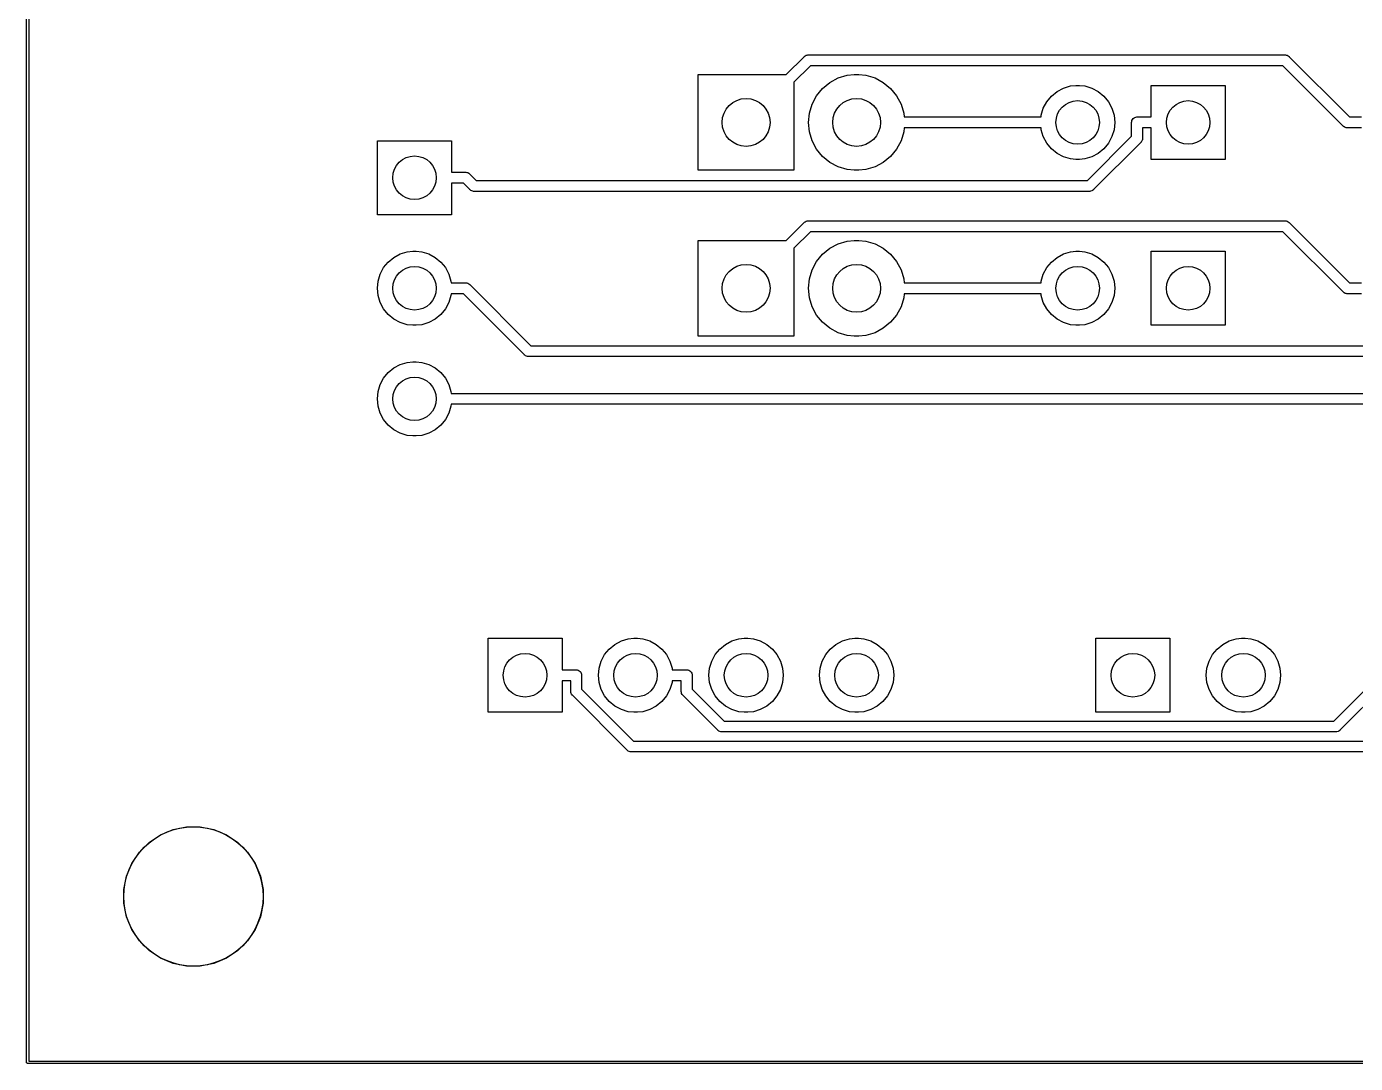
# Model space of a CAD drawing. Extents: x 47 to 146.1, y -90.2 to -39.3.
# Drawn here: x 46.96 to 77.5, y -90.2 to -66.38 of the extents above; entities that cross this region are included whole.
import ezdxf

# ---------------------------------------------------------------- set-up
doc = ezdxf.new("R2010")
doc.units = 0
doc.header["$MEASUREMENT"] = 0
doc.layers.add('BLACK', color=7, linetype='CONTINUOUS')

msp = doc.modelspace()

# ---------------------------------------------------------------- linework, layer by layer
at = {"layer": 'BLACK', "linetype": 'CONTINUOUS'}
for p, q in [((46.965, -90.1688), (46.965, -39.3712)), ((47.015, -39.395), (47.015, -90.145)), ((64.4232, -67.48), (64.8326, -67.0706)), ((64.8326, -67.0706), (64.8365, -67.0659)), ((64.8365, -67.0659), (64.8412, -67.062)), ((64.8412, -67.062), (64.8555, -67.0503)), ((64.8412, -67.062), (64.8412, -67.062)), ((64.8555, -67.0503), (64.8772, -67.0387)), ((64.8772, -67.0387), (64.9008, -67.0315)), ((64.9008, -67.0315), (64.9192, -67.0297)), ((64.9192, -67.0297), (64.9253, -67.0291)), ((64.9192, -67.0297), (64.9192, -67.0297)), ((64.9253, -67.0291), (64.9314, -67.0297)), ((64.9314, -67.0297), (75.8833, -67.0297)), ((75.8833, -67.0297), (75.8894, -67.0291)), ((75.8894, -67.0291), (75.8955, -67.0297)), ((75.8955, -67.0297), (75.8955, -67.0297)), ((75.8955, -67.0297), (75.9139, -67.0315)), ((75.9139, -67.0315), (75.9375, -67.0387)), ((75.9375, -67.0387), (75.9592, -67.0503)), ((75.9592, -67.0503), (75.9782, -67.0659)), ((75.9782, -67.0659), (75.9821, -67.0707)), ((75.9821, -67.0707), (77.3665, -68.455)), ((62.4, -69.68), (62.4, -67.48)), ((62.4, -67.48), (64.4232, -67.48)), ((64.9771, -67.2797), (64.6, -67.6568)), ((75.8376, -67.2797), (64.9771, -67.2797)), ((65.8244, -67.4959), (65.986, -67.48)), ((65.986, -67.48), (66.094, -67.48)), ((66.094, -67.48), (66.2556, -67.4959)), ((77.222, -68.6641), (75.8376, -67.2797)), ((64.6, -67.6568), (64.6, -69.68)), ((65.2584, -67.7984), (65.4259, -67.661)), ((65.4259, -67.661), (65.617, -67.5588)), ((65.617, -67.5588), (65.8244, -67.4959)), ((66.2556, -67.4959), (66.463, -67.5588)), ((66.463, -67.5588), (66.6541, -67.661)), ((66.6541, -67.661), (66.8216, -67.7984)), ((70.6455, -67.8698), (70.7931, -67.7909)), ((70.7931, -67.7909), (70.9534, -67.7423)), ((70.9534, -67.7423), (71.0783, -67.73)), ((71.0783, -67.73), (71.1617, -67.73)), ((71.1617, -67.73), (71.2866, -67.7423)), ((71.2866, -67.7423), (71.4469, -67.7909)), ((71.4469, -67.7909), (71.5945, -67.8698)), ((72.81, -68.455), (72.81, -67.73)), ((72.81, -67.73), (74.51, -67.73)), ((74.51, -67.73), (74.51, -69.43)), ((65.0188, -68.157), (65.121, -67.9659)), ((65.121, -67.9659), (65.2584, -67.7984)), ((66.8216, -67.7984), (66.959, -67.9659)), ((66.959, -67.9659), (67.0612, -68.157)), ((70.4098, -68.1055), (70.5161, -67.9761)), ((70.5161, -67.9761), (70.6455, -67.8698)), ((71.5945, -67.8698), (71.7239, -67.9761)), ((71.7239, -67.9761), (71.8302, -68.1055)), ((64.9347, -68.58), (64.9559, -68.3644)), ((64.9559, -68.3644), (65.0188, -68.157)), ((67.0612, -68.157), (67.1241, -68.3644)), ((67.1241, -68.3644), (67.133, -68.455)), ((70.2823, -68.4134), (70.3309, -68.2531)), ((70.3309, -68.2531), (70.4098, -68.1055)), ((71.8302, -68.1055), (71.9091, -68.2531)), ((71.9091, -68.2531), (71.9577, -68.4134)), ((64.9559, -68.7956), (64.9347, -68.58)), ((67.133, -68.705), (67.1241, -68.7956)), ((67.133, -68.455), (70.2782, -68.455)), ((70.2782, -68.705), (67.133, -68.705)), ((70.2782, -68.455), (70.2823, -68.4134)), ((70.2823, -68.7466), (70.2782, -68.705)), ((71.9577, -68.4134), (71.9741, -68.58)), ((71.9741, -68.58), (71.9577, -68.7466)), ((72.3591, -68.58), (72.3615, -68.5555)), ((72.3597, -68.5861), (72.3591, -68.58)), ((72.3597, -68.8955), (72.3597, -68.5861)), ((72.3615, -68.5555), (72.3687, -68.5319)), ((72.3687, -68.5319), (72.3803, -68.5102)), ((72.3803, -68.5102), (72.3959, -68.4912)), ((72.3959, -68.4912), (72.4149, -68.4756)), ((72.4149, -68.4756), (72.4366, -68.464)), ((72.4366, -68.464), (72.4602, -68.4568)), ((72.4602, -68.4568), (72.4786, -68.455)), ((72.4786, -68.455), (72.4847, -68.4544)), ((72.4847, -68.4544), (72.4908, -68.455)), ((72.4908, -68.455), (72.81, -68.455)), ((72.81, -68.705), (72.6097, -68.705)), ((72.6097, -68.705), (72.6097, -68.9412)), ((72.81, -69.43), (72.81, -68.705)), ((77.2259, -68.6688), (77.222, -68.6641)), ((77.2306, -68.6727), (77.2259, -68.6688)), ((77.2449, -68.6844), (77.2306, -68.6727)), ((77.2306, -68.6727), (77.2306, -68.6727)), ((77.2666, -68.696), (77.2449, -68.6844)), ((77.2902, -68.7032), (77.2666, -68.696)), ((77.3086, -68.705), (77.2902, -68.7032)), ((77.3147, -68.7056), (77.3086, -68.705)), ((77.3086, -68.705), (77.3086, -68.705)), ((77.3208, -68.705), (77.3147, -68.7056)), ((77.64, -68.705), (77.3208, -68.705)), ((77.3665, -68.455), (77.64, -68.455)), ((55.03, -70.7), (55.03, -69)), ((55.03, -69), (56.73, -69)), ((56.73, -69), (56.73, -69.725)), ((65.0188, -69.003), (64.9559, -68.7956)), ((65.121, -69.1941), (65.0188, -69.003)), ((67.0612, -69.003), (66.959, -69.1941)), ((67.1241, -68.7956), (67.0612, -69.003)), ((70.3309, -68.9069), (70.2823, -68.7466)), ((70.4098, -69.0545), (70.3309, -68.9069)), ((71.3423, -69.9129), (72.3597, -68.8955)), ((71.9091, -68.9069), (71.8302, -69.0545)), ((71.9577, -68.7466), (71.9091, -68.9069)), ((72.5983, -69), (72.5891, -69.0171)), ((72.6007, -68.9954), (72.5983, -69)), ((72.6079, -68.9718), (72.6007, -68.9954)), ((72.6097, -68.9534), (72.6079, -68.9718)), ((72.6097, -68.9412), (72.6103, -68.9473)), ((72.6103, -68.9473), (72.6097, -68.9534)), ((72.6097, -68.9534), (72.6097, -68.9534)), ((65.2584, -69.3616), (65.121, -69.1941)), ((66.959, -69.1941), (66.8216, -69.3616)), ((70.5161, -69.1839), (70.4098, -69.0545)), ((70.6455, -69.2902), (70.5161, -69.1839)), ((70.7931, -69.3691), (70.6455, -69.2902)), ((71.5945, -69.2902), (71.4469, -69.3691)), ((72.5688, -69.04), (71.4868, -70.1219)), ((71.7239, -69.1839), (71.5945, -69.2902)), ((71.8302, -69.0545), (71.7239, -69.1839)), ((72.5735, -69.0361), (72.5688, -69.04)), ((72.5774, -69.0314), (72.5735, -69.0361)), ((72.5891, -69.0171), (72.5774, -69.0314)), ((72.5774, -69.0314), (72.5774, -69.0314)), ((65.4259, -69.499), (65.2584, -69.3616)), ((65.617, -69.6012), (65.4259, -69.499)), ((65.8244, -69.6641), (65.617, -69.6012)), ((66.463, -69.6012), (66.2556, -69.6641)), ((66.6541, -69.499), (66.463, -69.6012)), ((66.8216, -69.3616), (66.6541, -69.499)), ((70.9534, -69.4177), (70.7931, -69.3691)), ((71.0783, -69.43), (70.9534, -69.4177)), ((71.1617, -69.43), (71.0783, -69.43)), ((71.2866, -69.4177), (71.1617, -69.43)), ((71.4469, -69.3691), (71.2866, -69.4177)), ((74.51, -69.43), (72.81, -69.43)), ((56.73, -69.725), (57.0492, -69.725)), ((57.0492, -69.725), (57.0553, -69.7244)), ((57.0553, -69.7244), (57.0614, -69.725)), ((57.0614, -69.725), (57.0614, -69.725)), ((57.0614, -69.725), (57.0798, -69.7268)), ((57.0798, -69.7268), (57.1034, -69.734)), ((57.1034, -69.734), (57.1251, -69.7456)), ((57.1251, -69.7456), (57.1441, -69.7612)), ((57.1441, -69.7612), (57.148, -69.766)), ((57.148, -69.766), (57.295, -69.9129)), ((57.295, -69.9129), (71.3423, -69.9129)), ((64.6, -69.68), (62.4, -69.68)), ((65.986, -69.68), (65.8244, -69.6641)), ((66.094, -69.68), (65.986, -69.68)), ((66.2556, -69.6641), (66.094, -69.68)), ((57.0035, -69.975), (56.73, -69.975)), ((56.73, -69.975), (56.73, -70.7)), ((57.1505, -70.122), (57.0035, -69.975)), ((57.1544, -70.1267), (57.1505, -70.122)), ((57.1591, -70.1306), (57.1544, -70.1267)), ((57.1734, -70.1423), (57.1591, -70.1306)), ((57.1951, -70.1539), (57.1734, -70.1423)), ((57.2187, -70.1611), (57.1951, -70.1539)), ((57.2371, -70.1629), (57.2187, -70.1611)), ((57.2432, -70.1635), (57.2371, -70.1629)), ((57.2371, -70.1629), (57.2371, -70.1629)), ((57.2493, -70.1629), (57.2432, -70.1635)), ((71.388, -70.1629), (57.2493, -70.1629)), ((71.3941, -70.1635), (71.388, -70.1629)), ((71.4002, -70.1629), (71.3941, -70.1635)), ((71.4186, -70.1611), (71.4002, -70.1629)), ((71.4002, -70.1629), (71.4002, -70.1629)), ((71.4422, -70.1539), (71.4186, -70.1611)), ((71.4639, -70.1423), (71.4422, -70.1539)), ((71.4829, -70.1267), (71.4639, -70.1423)), ((71.4868, -70.1219), (71.4829, -70.1267)), ((56.73, -70.7), (55.03, -70.7)), ((64.8555, -70.8603), (64.8772, -70.8487)), ((64.8772, -70.8487), (64.9008, -70.8415)), ((64.9008, -70.8415), (64.9192, -70.8397)), ((64.9192, -70.8397), (64.9253, -70.8391)), ((64.9192, -70.8397), (64.9192, -70.8397)), ((64.9253, -70.8391), (64.9314, -70.8397)), ((64.9314, -70.8397), (75.8833, -70.8397)), ((75.8833, -70.8397), (75.8894, -70.8391)), ((75.8894, -70.8391), (75.8955, -70.8397)), ((75.8955, -70.8397), (75.8955, -70.8397)), ((75.8955, -70.8397), (75.9139, -70.8415)), ((75.9139, -70.8415), (75.9375, -70.8487)), ((75.9375, -70.8487), (75.9592, -70.8603)), ((64.4232, -71.29), (64.8326, -70.8806)), ((64.9771, -71.0897), (64.6, -71.4668)), ((64.8326, -70.8806), (64.8365, -70.8759)), ((64.8365, -70.8759), (64.8412, -70.872)), ((64.8412, -70.872), (64.8555, -70.8603)), ((64.8412, -70.872), (64.8412, -70.872)), ((75.8376, -71.0897), (64.9771, -71.0897)), ((77.222, -72.4741), (75.8376, -71.0897)), ((75.9592, -70.8603), (75.9782, -70.8759)), ((75.9782, -70.8759), (75.9821, -70.8807)), ((75.9821, -70.8807), (77.3665, -72.265)), ((62.4, -73.49), (62.4, -71.29)), ((62.4, -71.29), (64.4232, -71.29)), ((65.4259, -71.471), (65.617, -71.3688)), ((65.617, -71.3688), (65.8244, -71.3059)), ((65.8244, -71.3059), (65.986, -71.29)), ((65.986, -71.29), (66.094, -71.29)), ((66.094, -71.29), (66.2556, -71.3059)), ((66.2556, -71.3059), (66.463, -71.3688)), ((66.463, -71.3688), (66.6541, -71.471)), ((55.2761, -71.7861), (55.4055, -71.6798)), ((55.4055, -71.6798), (55.5531, -71.6009)), ((55.5531, -71.6009), (55.7134, -71.5523)), ((55.7134, -71.5523), (55.8383, -71.54)), ((55.8383, -71.54), (55.9217, -71.54)), ((55.9217, -71.54), (56.0466, -71.5523)), ((56.0466, -71.5523), (56.2069, -71.6009)), ((56.2069, -71.6009), (56.3545, -71.6798)), ((56.3545, -71.6798), (56.4839, -71.7861)), ((64.6, -71.4668), (64.6, -73.49)), ((65.121, -71.7759), (65.2584, -71.6084)), ((65.2584, -71.6084), (65.4259, -71.471)), ((66.6541, -71.471), (66.8216, -71.6084)), ((66.8216, -71.6084), (66.959, -71.7759)), ((70.5161, -71.7861), (70.6455, -71.6798)), ((70.6455, -71.6798), (70.7931, -71.6009)), ((70.7931, -71.6009), (70.9534, -71.5523)), ((70.9534, -71.5523), (71.0783, -71.54)), ((71.0783, -71.54), (71.1617, -71.54)), ((71.1617, -71.54), (71.2866, -71.5523)), ((71.2866, -71.5523), (71.4469, -71.6009)), ((71.4469, -71.6009), (71.5945, -71.6798)), ((71.5945, -71.6798), (71.7239, -71.7861)), ((72.81, -73.24), (72.81, -71.54)), ((72.81, -71.54), (74.51, -71.54)), ((74.51, -71.54), (74.51, -73.24)), ((55.0423, -72.2234), (55.0909, -72.0631)), ((55.0909, -72.0631), (55.1698, -71.9155)), ((55.1698, -71.9155), (55.2761, -71.7861)), ((56.4839, -71.7861), (56.5902, -71.9155)), ((56.5902, -71.9155), (56.6691, -72.0631)), ((56.6691, -72.0631), (56.7177, -72.2234)), ((64.9559, -72.1744), (65.0188, -71.967)), ((65.0188, -71.967), (65.121, -71.7759)), ((66.959, -71.7759), (67.0612, -71.967)), ((67.0612, -71.967), (67.1241, -72.1744)), ((70.2823, -72.2234), (70.3309, -72.0631)), ((70.3309, -72.0631), (70.4098, -71.9155)), ((70.4098, -71.9155), (70.5161, -71.7861)), ((71.7239, -71.7861), (71.8302, -71.9155)), ((71.8302, -71.9155), (71.9091, -72.0631)), ((71.9091, -72.0631), (71.9577, -72.2234)), ((55.0259, -72.39), (55.0423, -72.2234)), ((56.7177, -72.2234), (56.7218, -72.265)), ((56.7218, -72.265), (57.0492, -72.265)), ((57.0492, -72.265), (57.0553, -72.2644)), ((57.0553, -72.2644), (57.0614, -72.265)), ((57.0614, -72.265), (57.0614, -72.265)), ((57.0614, -72.265), (57.0798, -72.2668)), ((57.0798, -72.2668), (57.1034, -72.274)), ((57.1034, -72.274), (57.1251, -72.2856)), ((57.1251, -72.2856), (57.1441, -72.3012)), ((57.1441, -72.3012), (57.148, -72.306)), ((57.148, -72.306), (58.5508, -73.7087)), ((64.9347, -72.39), (64.9559, -72.1744)), ((67.1241, -72.1744), (67.133, -72.265)), ((67.133, -72.265), (70.2782, -72.265)), ((70.2782, -72.265), (70.2823, -72.2234)), ((71.9577, -72.2234), (71.9741, -72.39)), ((77.3665, -72.265), (77.64, -72.265)), ((55.0423, -72.5566), (55.0259, -72.39)), ((55.0909, -72.7169), (55.0423, -72.5566)), ((56.7177, -72.5566), (56.6691, -72.7169)), ((56.7218, -72.515), (56.7177, -72.5566)), ((57.0035, -72.515), (56.7218, -72.515)), ((58.4063, -73.9178), (57.0035, -72.515)), ((64.9559, -72.6056), (64.9347, -72.39)), ((65.0188, -72.813), (64.9559, -72.6056)), ((67.1241, -72.6056), (67.0612, -72.813)), ((67.133, -72.515), (67.1241, -72.6056)), ((70.2782, -72.515), (67.133, -72.515)), ((70.2823, -72.5566), (70.2782, -72.515)), ((70.3309, -72.7169), (70.2823, -72.5566)), ((71.9577, -72.5566), (71.9091, -72.7169)), ((71.9741, -72.39), (71.9577, -72.5566)), ((77.2259, -72.4788), (77.222, -72.4741)), ((77.2306, -72.4827), (77.2259, -72.4788)), ((77.2449, -72.4944), (77.2306, -72.4827)), ((77.2306, -72.4827), (77.2306, -72.4827)), ((77.2666, -72.506), (77.2449, -72.4944)), ((77.2902, -72.5132), (77.2666, -72.506)), ((77.3086, -72.515), (77.2902, -72.5132)), ((77.3147, -72.5156), (77.3086, -72.515)), ((77.3086, -72.515), (77.3086, -72.515)), ((77.3208, -72.515), (77.3147, -72.5156)), ((77.64, -72.515), (77.3208, -72.515)), ((55.1698, -72.8645), (55.0909, -72.7169)), ((55.2761, -72.9939), (55.1698, -72.8645)), ((56.5902, -72.8645), (56.4839, -72.9939)), ((56.6691, -72.7169), (56.5902, -72.8645)), ((65.121, -73.0041), (65.0188, -72.813)), ((67.0612, -72.813), (66.959, -73.0041)), ((70.4098, -72.8645), (70.3309, -72.7169)), ((70.5161, -72.9939), (70.4098, -72.8645)), ((71.8302, -72.8645), (71.7239, -72.9939)), ((71.9091, -72.7169), (71.8302, -72.8645)), ((55.4055, -73.1002), (55.2761, -72.9939)), ((55.5531, -73.1791), (55.4055, -73.1002)), ((55.7134, -73.2277), (55.5531, -73.1791)), ((55.8383, -73.24), (55.7134, -73.2277)), ((55.9217, -73.24), (55.8383, -73.24)), ((56.0466, -73.2277), (55.9217, -73.24)), ((56.2069, -73.1791), (56.0466, -73.2277)), ((56.3545, -73.1002), (56.2069, -73.1791)), ((56.4839, -72.9939), (56.3545, -73.1002)), ((65.2584, -73.1716), (65.121, -73.0041)), ((65.4259, -73.309), (65.2584, -73.1716)), ((66.8216, -73.1716), (66.6541, -73.309)), ((66.959, -73.0041), (66.8216, -73.1716)), ((70.6455, -73.1002), (70.5161, -72.9939)), ((70.7931, -73.1791), (70.6455, -73.1002)), ((70.9534, -73.2277), (70.7931, -73.1791)), ((71.0783, -73.24), (70.9534, -73.2277)), ((71.1617, -73.24), (71.0783, -73.24)), ((71.2866, -73.2277), (71.1617, -73.24)), ((71.4469, -73.1791), (71.2866, -73.2277)), ((71.5945, -73.1002), (71.4469, -73.1791)), ((71.7239, -72.9939), (71.5945, -73.1002)), ((74.51, -73.24), (72.81, -73.24)), ((64.6, -73.49), (62.4, -73.49)), ((65.617, -73.4112), (65.4259, -73.309)), ((65.8244, -73.4741), (65.617, -73.4112)), ((65.986, -73.49), (65.8244, -73.4741)), ((66.094, -73.49), (65.986, -73.49)), ((66.2556, -73.4741), (66.094, -73.49)), ((66.463, -73.4112), (66.2556, -73.4741)), ((66.6541, -73.309), (66.463, -73.4112)), ((58.5508, -73.7087), (88.775, -73.7087)), ((55.4055, -74.2198), (55.5531, -74.1409)), ((55.5531, -74.1409), (55.7134, -74.0923)), ((55.7134, -74.0923), (55.8383, -74.08)), ((55.8383, -74.08), (55.9217, -74.08)), ((55.9217, -74.08), (56.0466, -74.0923)), ((56.0466, -74.0923), (56.2069, -74.1409)), ((56.2069, -74.1409), (56.3545, -74.2198)), ((58.4102, -73.9225), (58.4063, -73.9178)), ((58.4149, -73.9264), (58.4102, -73.9225)), ((58.4292, -73.9381), (58.4149, -73.9264)), ((58.4149, -73.9264), (58.4149, -73.9264)), ((58.4509, -73.9497), (58.4292, -73.9381)), ((58.4745, -73.9569), (58.4509, -73.9497)), ((58.4929, -73.9587), (58.4745, -73.9569)), ((58.499, -73.9593), (58.4929, -73.9587)), ((58.4929, -73.9587), (58.4929, -73.9587)), ((58.5051, -73.9587), (58.499, -73.9593)), ((88.8939, -73.9587), (58.5051, -73.9587)), ((55.0909, -74.6031), (55.1698, -74.4555)), ((55.1698, -74.4555), (55.2761, -74.3261)), ((55.2761, -74.3261), (55.4055, -74.2198)), ((56.3545, -74.2198), (56.4839, -74.3261)), ((56.4839, -74.3261), (56.5902, -74.4555)), ((56.5902, -74.4555), (56.6691, -74.6031)), ((55.0259, -74.93), (55.0423, -74.7634)), ((55.0423, -74.7634), (55.0909, -74.6031)), ((56.6691, -74.6031), (56.7177, -74.7634)), ((56.7177, -74.7634), (56.7218, -74.805)), ((56.7218, -74.805), (101.548, -74.805)), ((55.0423, -75.0966), (55.0259, -74.93)), ((55.0909, -75.2569), (55.0423, -75.0966)), ((56.7177, -75.0966), (56.6691, -75.2569)), ((56.7218, -75.055), (56.7177, -75.0966)), ((101.594, -75.055), (56.7218, -75.055)), ((55.1698, -75.4045), (55.0909, -75.2569)), ((55.2761, -75.5339), (55.1698, -75.4045)), ((56.5902, -75.4045), (56.4839, -75.5339)), ((56.6691, -75.2569), (56.5902, -75.4045)), ((55.4055, -75.6402), (55.2761, -75.5339)), ((55.5531, -75.7191), (55.4055, -75.6402)), ((55.7134, -75.7677), (55.5531, -75.7191)), ((56.2069, -75.7191), (56.0466, -75.7677)), ((56.3545, -75.6402), (56.2069, -75.7191)), ((56.4839, -75.5339), (56.3545, -75.6402)), ((55.8383, -75.78), (55.7134, -75.7677)), ((55.9217, -75.78), (55.8383, -75.78)), ((56.0466, -75.7677), (55.9217, -75.78)), ((77.0033, -82.3303), (79.3631, -79.9705)), ((79.5076, -80.1796), (77.1478, -82.5393)), ((57.57, -82.13), (57.57, -80.43)), ((57.57, -80.43), (59.27, -80.43)), ((59.27, -80.43), (59.27, -81.155)), ((60.3561, -80.6761), (60.4855, -80.5698)), ((60.4855, -80.5698), (60.6331, -80.4909)), ((60.6331, -80.4909), (60.7934, -80.4423)), ((60.7934, -80.4423), (60.9183, -80.43)), ((60.9183, -80.43), (61.0017, -80.43)), ((61.0017, -80.43), (61.1266, -80.4423)), ((61.1266, -80.4423), (61.2869, -80.4909)), ((61.2869, -80.4909), (61.4345, -80.5698)), ((61.4345, -80.5698), (61.5639, -80.6761)), ((62.8961, -80.6761), (63.0255, -80.5698)), ((63.0255, -80.5698), (63.1731, -80.4909)), ((63.1731, -80.4909), (63.3334, -80.4423)), ((63.3334, -80.4423), (63.4583, -80.43)), ((63.4583, -80.43), (63.5417, -80.43)), ((63.5417, -80.43), (63.6666, -80.4423)), ((63.6666, -80.4423), (63.8269, -80.4909)), ((63.8269, -80.4909), (63.9745, -80.5698)), ((63.9745, -80.5698), (64.1039, -80.6761)), ((65.4361, -80.6761), (65.5655, -80.5698)), ((65.5655, -80.5698), (65.7131, -80.4909)), ((65.7131, -80.4909), (65.8734, -80.4423)), ((65.8734, -80.4423), (65.9983, -80.43)), ((65.9983, -80.43), (66.0817, -80.43)), ((66.0817, -80.43), (66.2066, -80.4423)), ((66.2066, -80.4423), (66.3669, -80.4909)), ((66.3669, -80.4909), (66.5145, -80.5698)), ((66.5145, -80.5698), (66.6439, -80.6761)), ((71.54, -82.13), (71.54, -80.43)), ((71.54, -80.43), (73.24, -80.43)), ((73.24, -80.43), (73.24, -82.13)), ((74.3261, -80.6761), (74.4555, -80.5698)), ((74.4555, -80.5698), (74.6031, -80.4909)), ((74.6031, -80.4909), (74.7634, -80.4423)), ((74.7634, -80.4423), (74.8883, -80.43)), ((74.8883, -80.43), (74.9717, -80.43)), ((74.9717, -80.43), (75.0966, -80.4423)), ((75.0966, -80.4423), (75.2569, -80.4909)), ((75.2569, -80.4909), (75.4045, -80.5698)), ((75.4045, -80.5698), (75.5339, -80.6761)), ((60.1709, -80.9531), (60.2498, -80.8055)), ((60.2498, -80.8055), (60.3561, -80.6761)), ((61.5639, -80.6761), (61.6702, -80.8055)), ((61.6702, -80.8055), (61.7491, -80.9531)), ((62.7109, -80.9531), (62.7898, -80.8055)), ((62.7898, -80.8055), (62.8961, -80.6761)), ((64.1039, -80.6761), (64.2102, -80.8055)), ((64.2102, -80.8055), (64.2891, -80.9531)), ((65.2509, -80.9531), (65.3298, -80.8055)), ((65.3298, -80.8055), (65.4361, -80.6761)), ((66.6439, -80.6761), (66.7502, -80.8055)), ((66.7502, -80.8055), (66.8291, -80.9531)), ((74.1409, -80.9531), (74.2198, -80.8055)), ((74.2198, -80.8055), (74.3261, -80.6761)), ((75.5339, -80.6761), (75.6402, -80.8055)), ((75.6402, -80.8055), (75.7191, -80.9531)), ((59.27, -81.155), (59.5892, -81.155)), ((59.5892, -81.155), (59.5953, -81.1544)), ((59.5953, -81.1544), (59.6014, -81.155)), ((59.6014, -81.155), (59.6198, -81.1568)), ((59.6198, -81.1568), (59.6434, -81.164)), ((59.6434, -81.164), (59.6651, -81.1756)), ((59.6651, -81.1756), (59.6841, -81.1912)), ((59.6841, -81.1912), (59.6997, -81.2102)), ((59.6997, -81.2102), (59.7113, -81.2319)), ((59.7113, -81.2319), (59.7185, -81.2555)), ((60.1059, -81.28), (60.1223, -81.1134)), ((60.1223, -81.1134), (60.1709, -80.9531)), ((61.7491, -80.9531), (61.7977, -81.1134)), ((61.7977, -81.1134), (61.8018, -81.155)), ((61.8018, -81.155), (62.1292, -81.155)), ((62.1292, -81.155), (62.1353, -81.1544)), ((62.1353, -81.1544), (62.1414, -81.155)), ((62.1414, -81.155), (62.1598, -81.1568)), ((62.1598, -81.1568), (62.1834, -81.164)), ((62.1834, -81.164), (62.2051, -81.1756)), ((62.2051, -81.1756), (62.2241, -81.1912)), ((62.2241, -81.1912), (62.2397, -81.2102)), ((62.2397, -81.2102), (62.2513, -81.2319)), ((62.2513, -81.2319), (62.2585, -81.2555)), ((62.6459, -81.28), (62.6623, -81.1134)), ((62.6623, -81.1134), (62.7109, -80.9531)), ((64.2891, -80.9531), (64.3377, -81.1134)), ((64.3377, -81.1134), (64.3541, -81.28)), ((65.1859, -81.28), (65.2023, -81.1134)), ((65.2023, -81.1134), (65.2509, -80.9531)), ((66.8291, -80.9531), (66.8777, -81.1134)), ((66.8777, -81.1134), (66.8941, -81.28)), ((74.0759, -81.28), (74.0923, -81.1134)), ((74.0923, -81.1134), (74.1409, -80.9531)), ((75.7191, -80.9531), (75.7677, -81.1134)), ((75.7677, -81.1134), (75.7841, -81.28)), ((59.4703, -81.405), (59.27, -81.405)), ((59.27, -81.405), (59.27, -82.13)), ((59.4703, -81.6412), (59.4703, -81.405)), ((59.7185, -81.2555), (59.7209, -81.28)), ((59.7209, -81.28), (59.7203, -81.2861)), ((59.7203, -81.2861), (59.7203, -81.5955)), ((60.1223, -81.4466), (60.1059, -81.28)), ((60.1709, -81.6069), (60.1223, -81.4466)), ((61.7977, -81.4466), (61.7491, -81.6069)), ((61.8018, -81.405), (61.7977, -81.4466)), ((62.0103, -81.405), (61.8018, -81.405)), ((62.0103, -81.6413), (62.0103, -81.405)), ((62.2585, -81.2555), (62.2609, -81.28)), ((62.2609, -81.28), (62.2603, -81.2861)), ((62.2603, -81.2861), (62.2603, -81.5956)), ((62.6623, -81.4466), (62.6459, -81.28)), ((62.7109, -81.6069), (62.6623, -81.4466)), ((64.3377, -81.4466), (64.2891, -81.6069)), ((64.3541, -81.28), (64.3377, -81.4466)), ((65.2023, -81.4466), (65.1859, -81.28)), ((65.2509, -81.6069), (65.2023, -81.4466)), ((66.8777, -81.4466), (66.8291, -81.6069)), ((66.8941, -81.28), (66.8777, -81.4466)), ((74.0923, -81.4466), (74.0759, -81.28)), ((74.1409, -81.6069), (74.0923, -81.4466)), ((75.7677, -81.4466), (75.7191, -81.6069)), ((75.7841, -81.28), (75.7677, -81.4466)), ((59.4697, -81.6473), (59.4703, -81.6412)), ((59.4703, -81.6534), (59.4697, -81.6473)), ((59.4721, -81.6718), (59.4703, -81.6534)), ((59.4703, -81.6534), (59.4703, -81.6534)), ((59.4793, -81.6954), (59.4721, -81.6718)), ((59.4909, -81.7171), (59.4793, -81.6954)), ((59.5065, -81.7361), (59.4909, -81.7171)), ((59.5113, -81.74), (59.5065, -81.7361)), ((60.7708, -82.9996), (59.5113, -81.74)), ((59.7203, -81.5955), (60.9153, -82.7905)), ((60.2498, -81.7545), (60.1709, -81.6069)), ((60.3561, -81.8839), (60.2498, -81.7545)), ((61.6702, -81.7545), (61.5639, -81.8839)), ((61.7491, -81.6069), (61.6702, -81.7545)), ((62.0097, -81.6474), (62.0103, -81.6413)), ((62.0103, -81.6535), (62.0097, -81.6474)), ((62.0121, -81.6719), (62.0103, -81.6535)), ((62.0103, -81.6535), (62.0103, -81.6535)), ((62.0193, -81.6955), (62.0121, -81.6719)), ((62.0309, -81.7172), (62.0193, -81.6955)), ((62.0465, -81.7362), (62.0309, -81.7172)), ((62.0513, -81.7401), (62.0465, -81.7362)), ((62.8505, -82.5394), (62.0513, -81.7401)), ((62.2603, -81.5956), (62.995, -82.3303)), ((62.7898, -81.7545), (62.7109, -81.6069)), ((62.8961, -81.8839), (62.7898, -81.7545)), ((64.2102, -81.7545), (64.1039, -81.8839)), ((64.2891, -81.6069), (64.2102, -81.7545)), ((65.3298, -81.7545), (65.2509, -81.6069)), ((65.4361, -81.8839), (65.3298, -81.7545)), ((66.7502, -81.7545), (66.6439, -81.8839)), ((66.8291, -81.6069), (66.7502, -81.7545)), ((74.2198, -81.7545), (74.1409, -81.6069)), ((74.3261, -81.8839), (74.2198, -81.7545)), ((75.6402, -81.7545), (75.5339, -81.8839)), ((75.7191, -81.6069), (75.6402, -81.7545)), ((59.27, -82.13), (57.57, -82.13)), ((60.4855, -81.9902), (60.3561, -81.8839)), ((60.6331, -82.0691), (60.4855, -81.9902)), ((60.7934, -82.1177), (60.6331, -82.0691)), ((60.9183, -82.13), (60.7934, -82.1177)), ((61.0017, -82.13), (60.9183, -82.13)), ((61.1266, -82.1177), (61.0017, -82.13)), ((61.2869, -82.0691), (61.1266, -82.1177)), ((61.4345, -81.9902), (61.2869, -82.0691)), ((61.5639, -81.8839), (61.4345, -81.9902)), ((63.0255, -81.9902), (62.8961, -81.8839)), ((63.1731, -82.0691), (63.0255, -81.9902)), ((63.3334, -82.1177), (63.1731, -82.0691)), ((63.4583, -82.13), (63.3334, -82.1177)), ((63.5417, -82.13), (63.4583, -82.13)), ((63.6666, -82.1177), (63.5417, -82.13)), ((63.8269, -82.0691), (63.6666, -82.1177)), ((63.9745, -81.9902), (63.8269, -82.0691)), ((64.1039, -81.8839), (63.9745, -81.9902)), ((65.5655, -81.9902), (65.4361, -81.8839)), ((65.7131, -82.0691), (65.5655, -81.9902)), ((65.8734, -82.1177), (65.7131, -82.0691)), ((65.9983, -82.13), (65.8734, -82.1177)), ((66.0817, -82.13), (65.9983, -82.13)), ((66.2066, -82.1177), (66.0817, -82.13)), ((66.3669, -82.0691), (66.2066, -82.1177)), ((66.5145, -81.9902), (66.3669, -82.0691)), ((66.6439, -81.8839), (66.5145, -81.9902)), ((73.24, -82.13), (71.54, -82.13)), ((74.4555, -81.9902), (74.3261, -81.8839)), ((74.6031, -82.0691), (74.4555, -81.9902)), ((74.7634, -82.1177), (74.6031, -82.0691)), ((74.8883, -82.13), (74.7634, -82.1177)), ((74.9717, -82.13), (74.8883, -82.13)), ((75.0966, -82.1177), (74.9717, -82.13)), ((75.2569, -82.0691), (75.0966, -82.1177)), ((75.4045, -81.9902), (75.2569, -82.0691)), ((75.5339, -81.8839), (75.4045, -81.9902)), ((62.995, -82.3303), (77.0033, -82.3303)), ((62.8544, -82.5441), (62.8505, -82.5394)), ((62.8591, -82.548), (62.8544, -82.5441)), ((62.8734, -82.5597), (62.8591, -82.548)), ((62.8591, -82.548), (62.8591, -82.548)), ((62.8951, -82.5713), (62.8734, -82.5597)), ((62.9187, -82.5785), (62.8951, -82.5713)), ((62.9371, -82.5803), (62.9187, -82.5785)), ((62.9432, -82.5809), (62.9371, -82.5803)), ((62.9371, -82.5803), (62.9371, -82.5803)), ((62.9493, -82.5803), (62.9432, -82.5809)), ((77.049, -82.5803), (62.9493, -82.5803)), ((77.0551, -82.5809), (77.049, -82.5803)), ((77.0612, -82.5803), (77.0551, -82.5809)), ((77.0796, -82.5785), (77.0612, -82.5803)), ((77.0612, -82.5803), (77.0612, -82.5803)), ((77.1032, -82.5713), (77.0796, -82.5785)), ((77.1249, -82.5597), (77.1032, -82.5713)), ((77.1439, -82.5441), (77.1249, -82.5597)), ((77.1478, -82.5393), (77.1439, -82.5441)), ((60.7747, -83.0043), (60.7708, -82.9996)), ((60.7937, -83.0199), (60.7747, -83.0043)), ((60.8154, -83.0315), (60.7937, -83.0199)), ((60.839, -83.0387), (60.8154, -83.0315)), ((60.8574, -83.0405), (60.839, -83.0387)), ((60.8635, -83.0411), (60.8574, -83.0405)), ((60.8574, -83.0405), (60.8574, -83.0405)), ((60.8696, -83.0405), (60.8635, -83.0411)), ((78.4131, -83.0405), (60.8696, -83.0405)), ((60.9153, -82.7905), (78.3674, -82.7905)), ((50.0421, -84.9421), (50.3333, -84.8215)), ((50.3333, -84.8215), (50.6424, -84.76)), ((50.6424, -84.76), (50.9576, -84.76)), ((50.9576, -84.76), (51.2667, -84.8215)), ((51.2667, -84.8215), (51.5579, -84.9421)), ((49.5572, -85.3401), (49.7801, -85.1172)), ((49.7801, -85.1172), (50.0421, -84.9421)), ((51.5579, -84.9421), (51.8199, -85.1172)), ((51.8199, -85.1172), (52.0428, -85.3401)), ((49.3821, -85.6021), (49.5572, -85.3401)), ((52.0428, -85.3401), (52.2179, -85.6021)), ((49.2615, -85.8933), (49.3821, -85.6021)), ((52.2179, -85.6021), (52.3385, -85.8933)), ((49.2, -86.2024), (49.2615, -85.8933)), ((52.3385, -85.8933), (52.4, -86.2024)), ((49.2, -86.5176), (49.2, -86.2024)), ((52.4, -86.2024), (52.4, -86.5176)), ((49.2615, -86.8267), (49.2, -86.5176)), ((52.4, -86.5176), (52.3385, -86.8267)), ((49.3821, -87.1179), (49.2615, -86.8267)), ((52.3385, -86.8267), (52.2179, -87.1179)), ((49.5572, -87.3799), (49.3821, -87.1179)), ((52.2179, -87.1179), (52.0428, -87.3799)), ((49.7801, -87.6028), (49.5572, -87.3799)), ((50.0421, -87.7779), (49.7801, -87.6028)), ((51.8199, -87.6028), (51.5579, -87.7779)), ((52.0428, -87.3799), (51.8199, -87.6028)), ((50.3333, -87.8985), (50.0421, -87.7779)), ((50.6424, -87.96), (50.3333, -87.8985)), ((51.2667, -87.8985), (50.9576, -87.96)), ((51.5579, -87.7779), (51.2667, -87.8985)), ((50.9576, -87.96), (50.6424, -87.96)), ((46.9649, -90.17), (46.965, -90.1688)), ((46.9654, -90.1749), (46.9649, -90.17)), ((46.9668, -90.1796), (46.9654, -90.1749)), ((46.9691, -90.184), (46.9668, -90.1796)), ((46.9722, -90.1878), (46.9691, -90.184)), ((46.976, -90.1909), (46.9722, -90.1878)), ((46.9804, -90.1932), (46.976, -90.1909)), ((46.9851, -90.1946), (46.9804, -90.1932)), ((46.99, -90.1951), (46.9851, -90.1946)), ((46.9912, -90.195), (46.99, -90.1951)), ((146.049, -90.195), (46.9912, -90.195)), ((47.015, -90.145), (146.025, -90.145))]:
    msp.add_line(p, q, dxfattribs=at)
at = {"layer": 'BLACK'}
for centre, radius in [((63.5, -68.58), 0.55), ((63.5, -68.58), 0.55), ((66.04, -68.58), 0.55), ((66.04, -68.58), 0.55), ((71.12, -68.58), 0.5), ((71.12, -68.58), 0.5), ((73.66, -68.58), 0.5), ((73.66, -68.58), 0.5), ((55.88, -69.85), 0.5), ((55.88, -69.85), 0.5), ((55.88, -72.39), 0.5), ((55.88, -72.39), 0.5), ((63.5, -72.39), 0.55), ((63.5, -72.39), 0.55), ((66.04, -72.39), 0.55), ((66.04, -72.39), 0.55), ((71.12, -72.39), 0.5), ((71.12, -72.39), 0.5), ((73.66, -72.39), 0.5), ((73.66, -72.39), 0.5), ((55.88, -74.93), 0.5), ((55.88, -74.93), 0.5), ((58.42, -81.28), 0.5), ((58.42, -81.28), 0.5), ((60.96, -81.28), 0.5), ((60.96, -81.28), 0.5), ((63.5, -81.28), 0.5), ((63.5, -81.28), 0.5), ((66.04, -81.28), 0.5), ((66.04, -81.28), 0.5), ((72.39, -81.28), 0.5), ((72.39, -81.28), 0.5), ((74.93, -81.28), 0.5), ((74.93, -81.28), 0.5), ((50.8, -86.36), 1.6), ((50.8, -86.36), 1.6)]:
    msp.add_circle(centre, radius, dxfattribs=at)

doc.saveas('drawing.dxf')
